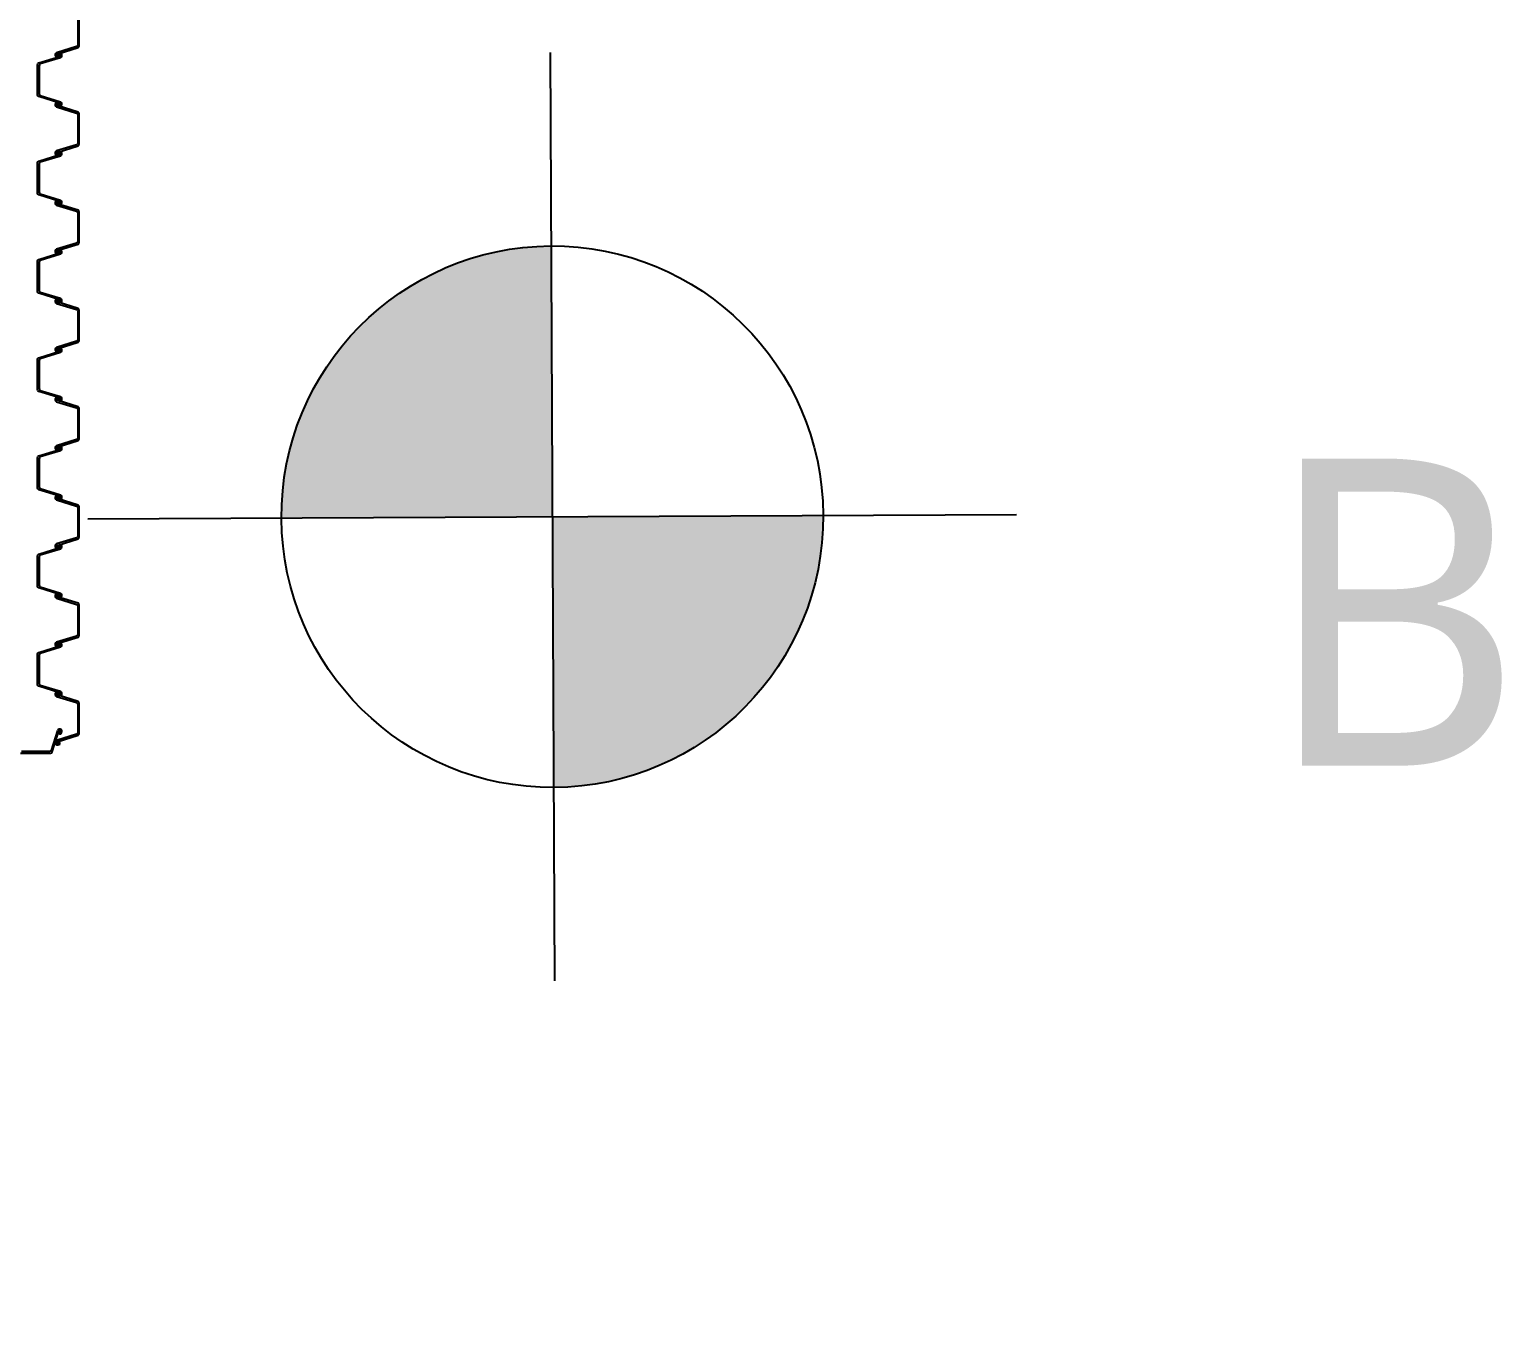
# Model space of a CAD drawing. Header units: millimetres. Extents: x -383953 to 676589, y -101685 to 196247.
# Drawn here: x 32394 to 44384, y 64200 to 74843 of the extents above; entities that cross this region are included whole.
import ezdxf
from ezdxf.enums import TextEntityAlignment as Align

# ---------------------------------------------------------------- set-up
doc = ezdxf.new("R2010")
doc.units = ezdxf.units.MM
doc.layers.get('0').update_dxf_attribs({"lineweight": 20})
for name, color, linetype in [('C-TEXT', 7, 'Continuous'), ('SHEET Pile', 2, 'Continuous'), ('새 블$0$boring point', 2, 'Continuous')]:
    doc.layers.add(name, color=color, linetype=linetype)
doc.layers.add('NDC_S_DIM', color=1, linetype='Continuous', lineweight=15)
doc.styles.add('JY-T', font='malgun.ttf')

# ---------------------------------------------------------------- blocks, each defined once
blk = doc.blocks.new('새 블$0$A$C76023817')
at = {"layer": '새 블$0$boring point'}
h = blk.add_hatch(color=3, dxfattribs=at)
edge = h.paths.add_edge_path()
edge.add_line((0, 0), (0, 1378))
edge.add_ellipse((0, 0), major_axis=(-120.5, 1372.7), ratio=1, start_angle=-5.01657, end_angle=84.98343)
edge.add_line((-1378, 0), (0, 0))
h = blk.add_hatch(color=3, dxfattribs=at)
edge = h.paths.add_edge_path()
edge.add_line((0, 0), (0, -1378))
edge.add_ellipse((0, 0), major_axis=(-120.5, 1372.7), ratio=1, start_angle=174.98343, end_angle=264.98343)
edge.add_line((1378, 0), (0, 0))
at = {"layer": '새 블$0$boring point', "color": 3}
for p, q in [((0, 2362.2), (0, -2362.2)), ((-2362.2, 0), (2362.2, 0))]:
    blk.add_line(p, q, dxfattribs=at)
blk.add_ellipse((0, 0), major_axis=(-2.3, 1378), ratio=1, start_param=4.710742435276957, end_param=10.99392774245654, dxfattribs=at)
blk = doc.blocks.new('mbhk')
at = {"layer": '새 블$0$boring point', "color": 3, "xscale": 0.001599999995588582, "yscale": 0.001599999995588582, "zscale": 0.001599999995588582, "rotation": 0.2665113246747969}
blk.add_blockref('새 블$0$A$C76023817', (37.05, -19.425), dxfattribs=at)

msp = doc.modelspace()

# ---------------------------------------------------------------- hatches: boundary and pattern name
at = {"layer": 'NDC_S_DIM', "ltscale": 100}
h = msp.add_hatch(dxfattribs=at)
h.set_pattern_fill('CROSS', color=256, scale=50)
h.paths.add_polyline_path([(87300, 89500), (87300, 71950), (63350, 71950), (63350, 66800), (44500, 66800), (44500, 64200), (3550, 64200), (3550, 89500)], flags=17)
h.paths.add_polyline_path([(87300, 89500), (87300, 71950), (63350, 71950), (63350, 66800), (44500, 66800), (44500, 64200), (3550, 64200), (3550, 89500)], flags=17)

# ---------------------------------------------------------------- linework, layer by layer
at = {"layer": 'SHEET Pile'}
for points in [[(32787.2, 74946.8), (32787.2, 74718.6, -0.2992329), (32777.5, 74703.7), (32614, 74653.5, 0.2992329), (32604.5, 74639.1), (32604.5, 74631.7, 0.5351003), (32624.9, 74617.9), (32641, 74623.6, 0.2992329), (32642.8, 74626.3), (32642.8, 74633.7, 0.5393699), (32638.6, 74636.4), (32621.4, 74629, -0.5393699), (32617.2, 74631.7), (32617.2, 74639.1, -0.2992329), (32619, 74641.8), (32790.2, 74695.3, 0.2992329), (32800, 74710.2), (32800, 74955.2, 0.2992329)], [(32645.7, 74611.7), (32482.5, 74561.7, 0.2992329), (32472.8, 74546.8), (32472.8, 74318.6, 0.2992329), (32482.5, 74303.7), (32646, 74253.5, -0.2992329), (32655.5, 74239.1), (32655.5, 74231.7, -0.5351003), (32635.1, 74217.9), (32619, 74223.6, -0.2992329), (32617.2, 74226.3), (32617.2, 74233.7, -0.5393699), (32621.4, 74236.4), (32638.6, 74229, 0.5393699), (32642.8, 74231.7), (32642.8, 74239.1, 0.2992329), (32641, 74241.8), (32469.8, 74295.3, -0.2992329), (32460, 74310.2), (32460, 74555.2, -0.2992329), (32469.8, 74570.1), (32641, 74623.6, 0.2992329), (32642.8, 74626.3), (32642.8, 74633.7, 0.5393699), (32638.6, 74636.4), (32621.4, 74629, -0.5393699), (32617.2, 74631.7), (32617.2, 74639.1, -0.2992329), (32619, 74641.8), (32635.1, 74647.5, -0.5351003), (32655.5, 74633.7), (32655.5, 74626.3, -0.2992329), (32646, 74611.9)], [(32614.3, 74211.7), (32777.5, 74161.7, -0.2992329), (32787.2, 74146.8), (32787.2, 73918.6, -0.2992329), (32777.5, 73903.7), (32614, 73853.5, 0.2992329), (32604.5, 73839.1), (32604.5, 73831.7, 0.5351003), (32624.9, 73817.9), (32641, 73823.6, 0.2992329), (32642.8, 73826.3), (32642.8, 73833.7, 0.5393699), (32638.6, 73836.4), (32621.4, 73829, -0.5393699), (32617.2, 73831.7), (32617.2, 73839.1, -0.2992329), (32619, 73841.8), (32790.2, 73895.3, 0.2992329), (32800, 73910.2), (32800, 74155.2, 0.2992329), (32790.2, 74170.1), (32619, 74223.6, -0.2992329), (32617.2, 74226.3), (32617.2, 74233.7, -0.5393699), (32621.4, 74236.4), (32638.6, 74229, 0.5393699), (32642.8, 74231.7), (32642.8, 74239.1, 0.2992329), (32641, 74241.8), (32624.9, 74247.5, 0.5351003), (32604.5, 74233.7), (32604.5, 74226.3, 0.2992329), (32614, 74211.9)], [(32645.7, 73811.7), (32482.5, 73761.7, 0.2992329), (32472.8, 73746.8), (32472.8, 73518.6, 0.2992329), (32482.5, 73503.7), (32646, 73453.5, -0.2992329), (32655.5, 73439.1), (32655.5, 73431.7, -0.5351003), (32635.1, 73417.9), (32619, 73423.6, -0.2992329), (32617.2, 73426.3), (32617.2, 73433.7, -0.5393699), (32621.4, 73436.4), (32638.6, 73429, 0.5393699), (32642.8, 73431.7), (32642.8, 73439.1, 0.2992329), (32641, 73441.8), (32469.8, 73495.3, -0.2992329), (32460, 73510.2), (32460, 73755.2, -0.2992329), (32469.8, 73770.1), (32641, 73823.6, 0.2992329), (32642.8, 73826.3), (32642.8, 73833.7, 0.5393699), (32638.6, 73836.4), (32621.4, 73829, -0.5393699), (32617.2, 73831.7), (32617.2, 73839.1, -0.2992329), (32619, 73841.8), (32635.1, 73847.5, -0.5351003), (32655.5, 73833.7), (32655.5, 73826.3, -0.2992329), (32646, 73811.9)], [(32614.3, 73411.7), (32777.5, 73361.7, -0.2992329), (32787.2, 73346.8), (32787.2, 73118.6, -0.2992329), (32777.5, 73103.7), (32614, 73053.5, 0.2992329), (32604.5, 73039.1), (32604.5, 73031.7, 0.5351003), (32624.9, 73017.9), (32641, 73023.6, 0.2992329), (32642.8, 73026.3), (32642.8, 73033.7, 0.5393699), (32638.6, 73036.4), (32621.4, 73029, -0.5393699), (32617.2, 73031.7), (32617.2, 73039.1, -0.2992329), (32619, 73041.8), (32790.2, 73095.3, 0.2992329), (32800, 73110.2), (32800, 73355.2, 0.2992329), (32790.2, 73370.1), (32619, 73423.6, -0.2992329), (32617.2, 73426.3), (32617.2, 73433.7, -0.5393699), (32621.4, 73436.4), (32638.6, 73429, 0.5393699), (32642.8, 73431.7), (32642.8, 73439.1, 0.2992329), (32641, 73441.8), (32624.9, 73447.5, 0.5351003), (32604.5, 73433.7), (32604.5, 73426.3, 0.2992329), (32614, 73411.9)], [(32645.7, 73011.7), (32482.5, 72961.7, 0.2992329), (32472.8, 72946.8), (32472.8, 72718.6, 0.2992329), (32482.5, 72703.7), (32646, 72653.5, -0.2992329), (32655.5, 72639.1), (32655.5, 72631.7, -0.5351003), (32635.1, 72617.9), (32619, 72623.6, -0.2992329), (32617.2, 72626.3), (32617.2, 72633.7, -0.5393699), (32621.4, 72636.4), (32638.6, 72629, 0.5393699), (32642.8, 72631.7), (32642.8, 72639.1, 0.2992329), (32641, 72641.8), (32469.8, 72695.3, -0.2992329), (32460, 72710.2), (32460, 72955.2, -0.2992329), (32469.8, 72970.1), (32641, 73023.6, 0.2992329), (32642.8, 73026.3), (32642.8, 73033.7, 0.5393699), (32638.6, 73036.4), (32621.4, 73029, -0.5393699), (32617.2, 73031.7), (32617.2, 73039.1, -0.2992329), (32619, 73041.8), (32635.1, 73047.5, -0.5351003), (32655.5, 73033.7), (32655.5, 73026.3, -0.2992329), (32646, 73011.9)], [(32614.3, 72611.7), (32777.5, 72561.7, -0.2992329), (32787.2, 72546.8), (32787.2, 72318.6, -0.2992329), (32777.5, 72303.7), (32614, 72253.5, 0.2992329), (32604.5, 72239.1), (32604.5, 72231.7, 0.5351003), (32624.9, 72217.9), (32641, 72223.6, 0.2992329), (32642.8, 72226.3), (32642.8, 72233.7, 0.5393699), (32638.6, 72236.4), (32621.4, 72229, -0.5393699), (32617.2, 72231.7), (32617.2, 72239.1, -0.2992329), (32619, 72241.8), (32790.2, 72295.3, 0.2992329), (32800, 72310.2), (32800, 72555.2, 0.2992329), (32790.2, 72570.1), (32619, 72623.6, -0.2992329), (32617.2, 72626.3), (32617.2, 72633.7, -0.5393699), (32621.4, 72636.4), (32638.6, 72629, 0.5393699), (32642.8, 72631.7), (32642.8, 72639.1, 0.2992329), (32641, 72641.8), (32624.9, 72647.5, 0.5351003), (32604.5, 72633.7), (32604.5, 72626.3, 0.2992329), (32614, 72611.9)], [(32645.7, 72211.7), (32482.5, 72161.7, 0.2992329), (32472.8, 72146.8), (32472.8, 71918.6, 0.2992329), (32482.5, 71903.7), (32646, 71853.5, -0.2992329), (32655.5, 71839.1), (32655.5, 71831.7, -0.5351003), (32635.1, 71817.9), (32619, 71823.6, -0.2992329), (32617.2, 71826.3), (32617.2, 71833.7, -0.5393699), (32621.4, 71836.4), (32638.6, 71829, 0.5393699), (32642.8, 71831.7), (32642.8, 71839.1, 0.2992329), (32641, 71841.8), (32469.8, 71895.3, -0.2992329), (32460, 71910.2), (32460, 72155.2, -0.2992329), (32469.8, 72170.1), (32641, 72223.6, 0.2992329), (32642.8, 72226.3), (32642.8, 72233.7, 0.5393699), (32638.6, 72236.4), (32621.4, 72229, -0.5393699), (32617.2, 72231.7), (32617.2, 72239.1, -0.2992329), (32619, 72241.8), (32635.1, 72247.5, -0.5351003), (32655.5, 72233.7), (32655.5, 72226.3, -0.2992329), (32646, 72211.9)], [(32614.3, 71811.7), (32777.5, 71761.7, -0.2992329), (32787.2, 71746.8), (32787.2, 71518.6, -0.2992329), (32777.5, 71503.7), (32614, 71453.5, 0.2992329), (32604.5, 71439.1), (32604.5, 71431.7, 0.5351003), (32624.9, 71417.9), (32641, 71423.6, 0.2992329), (32642.8, 71426.3), (32642.8, 71433.7, 0.5393699), (32638.6, 71436.4), (32621.4, 71429, -0.5393699), (32617.2, 71431.7), (32617.2, 71439.1, -0.2992329), (32619, 71441.8), (32790.2, 71495.3, 0.2992329), (32800, 71510.2), (32800, 71755.2, 0.2992329), (32790.2, 71770.1), (32619, 71823.6, -0.2992329), (32617.2, 71826.3), (32617.2, 71833.7, -0.5393699), (32621.4, 71836.4), (32638.6, 71829, 0.5393699), (32642.8, 71831.7), (32642.8, 71839.1, 0.2992329), (32641, 71841.8), (32624.9, 71847.5, 0.5351003), (32604.5, 71833.7), (32604.5, 71826.3, 0.2992329), (32614, 71811.9)], [(32645.7, 71411.7), (32482.5, 71361.7, 0.2992329), (32472.8, 71346.8), (32472.8, 71118.6, 0.2992329), (32482.5, 71103.7), (32646, 71053.5, -0.2992329), (32655.5, 71039.1), (32655.5, 71031.7, -0.5351003), (32635.1, 71017.9), (32619, 71023.6, -0.2992329), (32617.2, 71026.3), (32617.2, 71033.7, -0.5393699), (32621.4, 71036.4), (32638.6, 71029, 0.5393699), (32642.8, 71031.7), (32642.8, 71039.1, 0.2992329), (32641, 71041.8), (32469.8, 71095.3, -0.2992329), (32460, 71110.2), (32460, 71355.2, -0.2992329), (32469.8, 71370.1), (32641, 71423.6, 0.2992329), (32642.8, 71426.3), (32642.8, 71433.7, 0.5393699), (32638.6, 71436.4), (32621.4, 71429, -0.5393699), (32617.2, 71431.7), (32617.2, 71439.1, -0.2992329), (32619, 71441.8), (32635.1, 71447.5, -0.5351003), (32655.5, 71433.7), (32655.5, 71426.3, -0.2992329), (32646, 71411.9)], [(32614.3, 71011.7), (32777.5, 70961.7, -0.2992329), (32787.2, 70946.8), (32787.2, 70718.6, -0.2992329), (32777.5, 70703.7), (32614, 70653.5, 0.2992329), (32604.5, 70639.1), (32604.5, 70631.7, 0.5351003), (32624.9, 70617.9), (32641, 70623.6, 0.2992329), (32642.8, 70626.3), (32642.8, 70633.7, 0.5393699), (32638.6, 70636.4), (32621.4, 70629, -0.5393699), (32617.2, 70631.7), (32617.2, 70639.1, -0.2992329), (32619, 70641.8), (32790.2, 70695.3, 0.2992329), (32800, 70710.2), (32800, 70955.2, 0.2992329), (32790.2, 70970.1), (32619, 71023.6, -0.2992329), (32617.2, 71026.3), (32617.2, 71033.7, -0.5393699), (32621.4, 71036.4), (32638.6, 71029, 0.5393699), (32642.8, 71031.7), (32642.8, 71039.1, 0.2992329), (32641, 71041.8), (32624.9, 71047.5, 0.5351003), (32604.5, 71033.7), (32604.5, 71026.3, 0.2992329), (32614, 71011.9)], [(32645.7, 70611.7), (32482.5, 70561.7, 0.2992329), (32472.8, 70546.8), (32472.8, 70318.6, 0.2992329), (32482.5, 70303.7), (32646, 70253.5, -0.2992329), (32655.5, 70239.1), (32655.5, 70231.7, -0.5351003), (32635.1, 70217.9), (32619, 70223.6, -0.2992329), (32617.2, 70226.3), (32617.2, 70233.7, -0.5393699), (32621.4, 70236.4), (32638.6, 70229, 0.5393699), (32642.8, 70231.7), (32642.8, 70239.1, 0.2992329), (32641, 70241.8), (32469.8, 70295.3, -0.2992329), (32460, 70310.2), (32460, 70555.2, -0.2992329), (32469.8, 70570.1), (32641, 70623.6, 0.2992329), (32642.8, 70626.3), (32642.8, 70633.7, 0.5393699), (32638.6, 70636.4), (32621.4, 70629, -0.5393699), (32617.2, 70631.7), (32617.2, 70639.1, -0.2992329), (32619, 70641.8), (32635.1, 70647.5, -0.5351003), (32655.5, 70633.7), (32655.5, 70626.3, -0.2992329), (32646, 70611.9)], [(32614.3, 70211.7), (32777.5, 70161.7, -0.2992329), (32787.2, 70146.8), (32787.2, 69918.6, -0.2992329), (32777.5, 69903.7), (32614, 69853.5, 0.2992329), (32604.5, 69839.1), (32604.5, 69831.7, 0.5351003), (32624.9, 69817.9), (32641, 69823.6, 0.2992329), (32642.8, 69826.3), (32642.8, 69833.7, 0.5393699), (32638.6, 69836.4), (32621.4, 69829, -0.5393699), (32617.2, 69831.7), (32617.2, 69839.1, -0.2992329), (32619, 69841.8), (32790.2, 69895.3, 0.2992329), (32800, 69910.2), (32800, 70155.2, 0.2992329), (32790.2, 70170.1), (32619, 70223.6, -0.2992329), (32617.2, 70226.3), (32617.2, 70233.7, -0.5393699), (32621.4, 70236.4), (32638.6, 70229, 0.5393699), (32642.8, 70231.7), (32642.8, 70239.1, 0.2992329), (32641, 70241.8), (32624.9, 70247.5, 0.5351003), (32604.5, 70233.7), (32604.5, 70226.3, 0.2992329), (32614, 70211.9)], [(32645.7, 69811.7), (32482.5, 69761.7, 0.2992329), (32472.8, 69746.8), (32472.8, 69518.6, 0.2992329), (32482.5, 69503.7), (32646, 69453.5, -0.2992329), (32655.5, 69439.1), (32655.5, 69431.7, -0.5351003), (32635.1, 69417.9), (32619, 69423.6, -0.2992329), (32617.2, 69426.3), (32617.2, 69433.7, -0.5393699), (32621.4, 69436.4), (32638.6, 69429, 0.5393699), (32642.8, 69431.7), (32642.8, 69439.1, 0.2992329), (32641, 69441.8), (32469.8, 69495.3, -0.2992329), (32460, 69510.2), (32460, 69755.2, -0.2992329), (32469.8, 69770.1), (32641, 69823.6, 0.2992329), (32642.8, 69826.3), (32642.8, 69833.7, 0.5393699), (32638.6, 69836.4), (32621.4, 69829, -0.5393699), (32617.2, 69831.7), (32617.2, 69839.1, -0.2992329), (32619, 69841.8), (32635.1, 69847.5, -0.5351003), (32655.5, 69833.7), (32655.5, 69826.3, -0.2992329), (32646, 69811.9)], [(32614.3, 69411.7), (32777.5, 69361.7, -0.2992329), (32787.2, 69346.8), (32787.2, 69118.6, -0.2992329), (32777.5, 69103.7), (32614, 69053.5, 0.2992329), (32604.5, 69039.1), (32604.5, 69031.7, 0.5351003), (32624.9, 69017.9), (32641, 69023.6, 0.2992329), (32642.8, 69026.3), (32642.8, 69033.7, 0.5393699), (32638.6, 69036.4), (32621.4, 69029, -0.5393699), (32617.2, 69031.7), (32617.2, 69039.1, -0.2992329), (32619, 69041.8), (32790.2, 69095.3, 0.2992329), (32800, 69110.2), (32800, 69355.2, 0.2992329), (32790.2, 69370.1), (32619, 69423.6, -0.2992329), (32617.2, 69426.3), (32617.2, 69433.7, -0.5393699), (32621.4, 69436.4), (32638.6, 69429, 0.5393699), (32642.8, 69431.7), (32642.8, 69439.1, 0.2992329), (32641, 69441.8), (32624.9, 69447.5, 0.5351003), (32604.5, 69433.7), (32604.5, 69426.3, 0.2992329), (32614, 69411.9)], [(32320.1, 68950), (32565.1, 68950, 0.2992329), (32580, 68959.8), (32633.5, 69131, -0.2992329), (32636.2, 69132.8), (32643.6, 69132.8, -0.5393699), (32646.3, 69128.6), (32638.8, 69111.4, 0.5393699), (32641.5, 69107.2), (32649, 69107.2, 0.2992329), (32651.7, 69109), (32657.4, 69125.1, 0.5351003), (32643.6, 69145.5), (32636.2, 69145.5, 0.2992329), (32621.8, 69136)], [(32621.6, 69135.7), (32571.6, 68972.5, -0.2992329), (32556.7, 68962.8), (32328.5, 68962.8, -0.2992329)]]:
    msp.add_lwpolyline(points, format="xyb", dxfattribs=at)

# ---------------------------------------------------------------- block references
at = {"xscale": 1000, "yscale": 1000, "zscale": 1000}
msp.add_blockref('mbhk', (-400, 90300), dxfattribs=at)

# ---------------------------------------------------------------- texts
at = {"layer": 'C-TEXT', "style": 'JY-T'}
msp.add_text('B3-6.200', height=2500, dxfattribs=at).set_placement((49111.6, 70098.8), align=Align.MIDDLE_CENTER)

doc.saveas('drawing.dxf')
